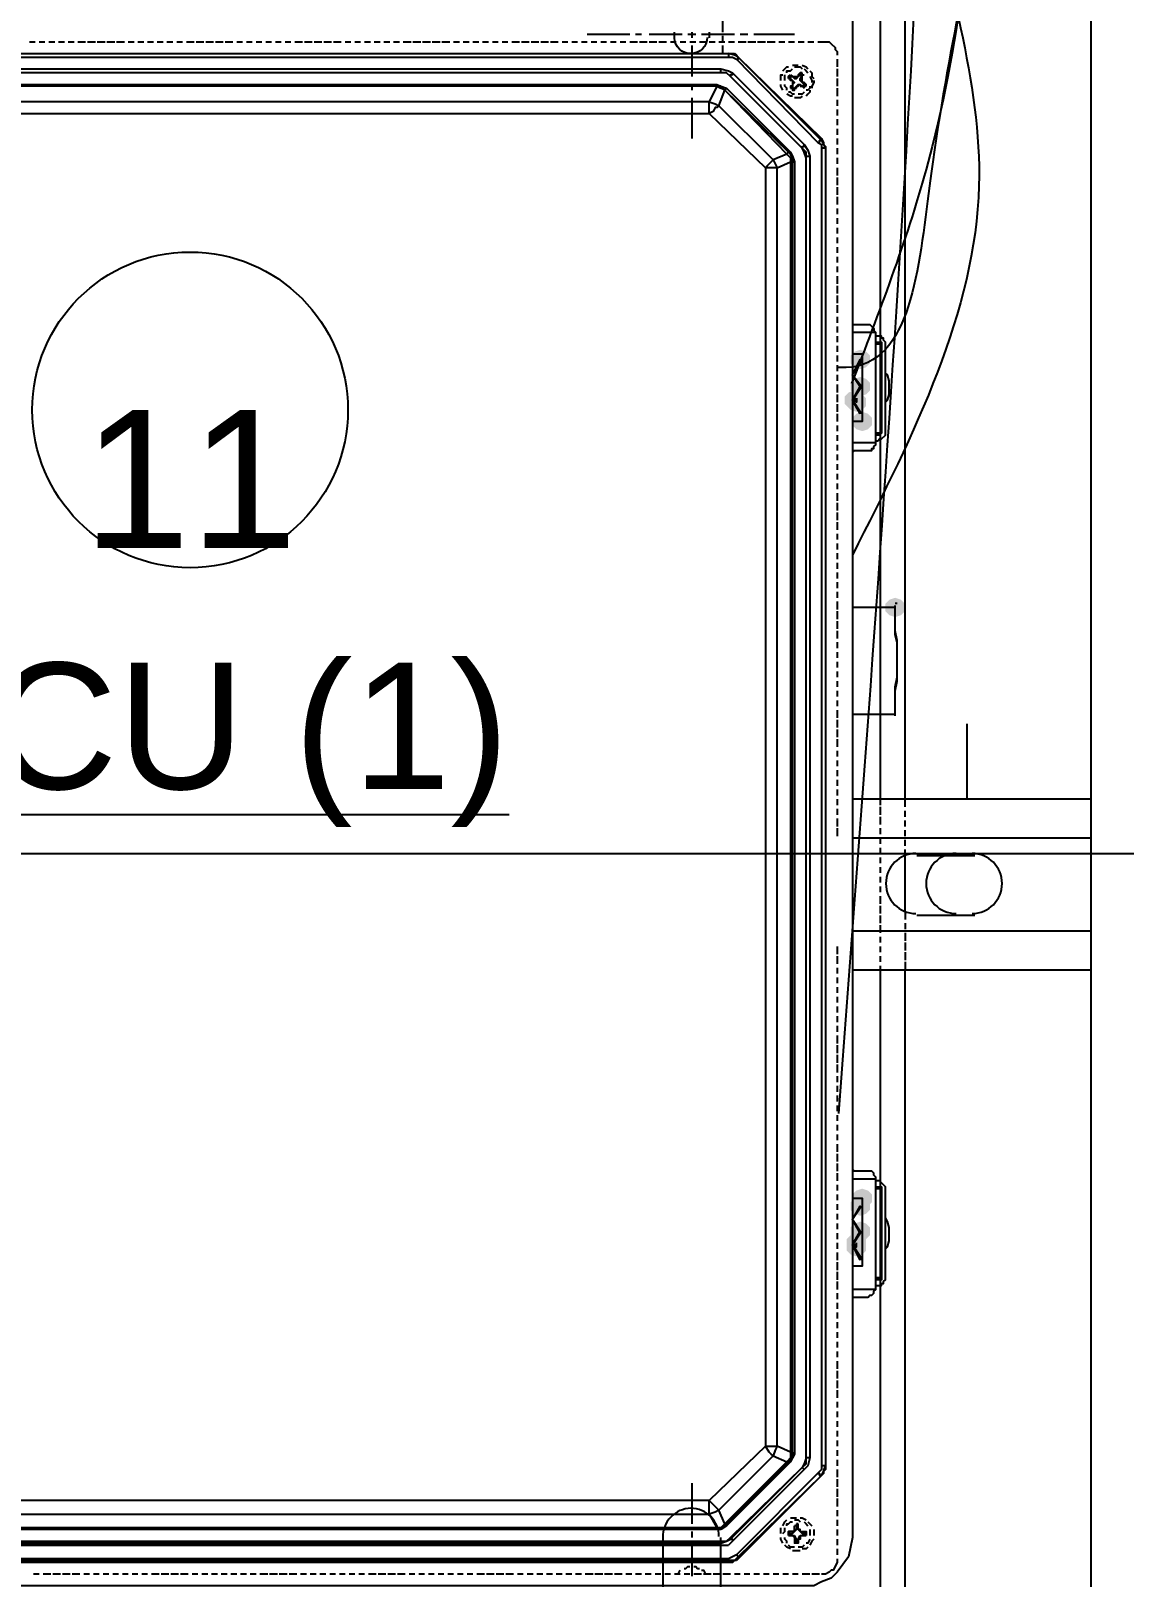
# Model space of a CAD drawing. Header units: feet. Extents: x -18 to 2540, y -48 to 1440.
# Drawn here: x 2079.881 to 2081.386, y 1384.544 to 1386.673 of the extents above; entities that cross this region are included whole.
import ezdxf
from ezdxf.enums import TextEntityAlignment as Align

# ---------------------------------------------------------------- set-up
doc = ezdxf.new("R2018")
doc.units = ezdxf.units.FT
doc.header["$MEASUREMENT"] = 0
for name, color, linetype in [('E-TEXT', 7, 'Continuous'), ('G-ANNO-TEXT', 1, 'Continuous'), ('PDF8_LP_OBJ-Hidden', 7, 'Continuous'), ('PDF8_LP_OBJ-Misc', 7, 'Continuous')]:
    doc.layers.add(name, color=color, linetype=linetype)
doc.styles.add('NEI-A', font='arial.ttf')

# ---------------------------------------------------------------- blocks, each defined once
blk = doc.blocks.new('CIRCTAG')
at = {"color": 0, "linetype": 'ByBlock', "lineweight": -2, "transparency": 16777216}
blk.add_circle((0, 0), 0.125, dxfattribs=at)
at = {"layer": 'E-TEXT', "color": 0, "transparency": 16777216, "style": 'NEI-A'}
blk.add_attdef('TAGNUMBER', text='', height=0.1, dxfattribs=at).set_placement((0, 0), align=Align.MIDDLE_CENTER)
blk = doc.blocks.new('DETAIL_TITLE')
at = {"style": 'NEI-A', "flags": 8}
blk.add_attdef('#', text='', height=0.25, dxfattribs=at).set_placement((0.5922, -0.5109), align=Align.MIDDLE_CENTER)
at = {"lineweight": 30, "flags": 104}
blk.add_attdef('DETAIL_TITLE', text='', height=0.25, dxfattribs=at).set_placement((0.9099, -0.52514), align=Align.BOTTOM_LEFT)
at = {"style": 'NEI-A'}
for tag, p in [('SCALE:', (0.93865, -0.73792)), ('1"_=_', (1.5474, -0.73792))]:
    blk.add_attdef(tag, text='', height=0.1094, dxfattribs=at).set_placement(p, align=Align.BOTTOM_LEFT)

msp = doc.modelspace()

# ---------------------------------------------------------------- hatches: boundary and pattern name
at = {"layer": 'PDF8_LP_OBJ-Misc', "transparency": 33554559}
for points in [[(2081.023101, 1386.233737), (2081.015099, 1386.23107), (2081.009765, 1386.225736), (2081.009765, 1386.215067), (2081.015099, 1386.209733), (2081.023101, 1386.207065), (2081.031102, 1386.209733), (2081.036437, 1386.215067), (2081.036437, 1386.225736), (2081.031102, 1386.23107)], [(2081.015099, 1386.177727), (2081.007098, 1386.175059), (2081.001764, 1386.169725), (2081.001764, 1386.159056), (2081.007098, 1386.153722), (2081.015099, 1386.151055), (2081.023101, 1386.153722), (2081.028435, 1386.159056), (2081.028435, 1386.169725), (2081.023101, 1386.175059)], [(2081.023101, 1386.196397), (2081.015099, 1386.19373), (2081.009765, 1386.188395), (2081.009765, 1386.177727), (2081.015099, 1386.172392), (2081.023101, 1386.169725), (2081.031102, 1386.172392), (2081.036437, 1386.177727), (2081.036437, 1386.188395), (2081.031102, 1386.19373)], [(2081.017767, 1386.175059), (2081.009765, 1386.172392), (2081.004431, 1386.167058), (2081.004431, 1386.156389), (2081.009765, 1386.151055), (2081.017767, 1386.148388), (2081.025768, 1386.151055), (2081.031102, 1386.156389), (2081.031102, 1386.167058), (2081.025768, 1386.172392)], [(2081.025768, 1386.148388), (2081.017767, 1386.145721), (2081.012432, 1386.140386), (2081.012432, 1386.129718), (2081.017767, 1386.124383), (2081.025768, 1386.121716), (2081.033769, 1386.124383), (2081.039104, 1386.129718), (2081.039104, 1386.140386), (2081.033769, 1386.145721)], [(2081.07111, 1385.89234), (2081.063108, 1385.889673), (2081.057774, 1385.884339), (2081.057774, 1385.87367), (2081.063108, 1385.868336), (2081.07111, 1385.865669), (2081.079111, 1385.868336), (2081.084446, 1385.87367), (2081.084446, 1385.884339), (2081.079111, 1385.889673)], [(2081.025768, 1385.078855), (2081.017767, 1385.076188), (2081.012432, 1385.070854), (2081.012432, 1385.060185), (2081.017767, 1385.054851), (2081.025768, 1385.052184), (2081.033769, 1385.054851), (2081.039104, 1385.060185), (2081.039104, 1385.070854), (2081.033769, 1385.076188)], [(2081.023101, 1385.068187), (2081.015099, 1385.06552), (2081.009765, 1385.060185), (2081.009765, 1385.049517), (2081.015099, 1385.044182), (2081.023101, 1385.041515), (2081.031102, 1385.044182), (2081.036437, 1385.049517), (2081.036437, 1385.060185), (2081.031102, 1385.06552)], [(2081.023101, 1385.033514), (2081.015099, 1385.030846), (2081.009765, 1385.025512), (2081.009765, 1385.014844), (2081.015099, 1385.009509), (2081.023101, 1385.006842), (2081.031102, 1385.009509), (2081.036437, 1385.014844), (2081.036437, 1385.025512), (2081.031102, 1385.030846)], [(2081.017767, 1385.017511), (2081.009765, 1385.014844), (2081.004431, 1385.009509), (2081.004431, 1384.998841), (2081.009765, 1384.993506), (2081.017767, 1384.990839), (2081.025768, 1384.993506), (2081.031102, 1384.998841), (2081.031102, 1385.009509), (2081.025768, 1385.014844)], [(2081.017767, 1385.012176), (2081.009765, 1385.009509), (2081.004431, 1385.004175), (2081.004431, 1384.993506), (2081.009765, 1384.988172), (2081.017767, 1384.985505), (2081.025768, 1384.988172), (2081.031102, 1384.993506), (2081.031102, 1385.004175), (2081.025768, 1385.009509)]]:
    msp.add_hatch(color=256, dxfattribs=at).paths.add_polyline_path(points)

# ---------------------------------------------------------------- linework, layer by layer
at = {"color": 1}
for points in [[(2078.82189, 1394.026875), (2078.87662, 1393.847166), (2079.194576, 1393.70392), (2079.752302, 1393.852375), (2080.375182, 1393.993017), (2080.854723, 1393.933114), (2081.162254, 1393.263764), (2081.193833, 1392.580467), (2081.193909, 1391.554427), (2081.18071, 1389.578625), (2081.17407, 1387.539508), (2081.113792, 1386.481976), (2081.011185, 1386.187473)], [(2078.914954, 1394.023798), (2078.96714, 1393.847786), (2079.215024, 1393.776078), (2079.580328, 1393.828229), (2080.056527, 1393.912976), (2080.46097, 1393.965128), (2080.695808, 1393.984685), (2080.89803, 1393.939052), (2081.015449, 1393.776078), (2081.080682, 1393.430572), (2081.119822, 1391.976842), (2081.118463, 1390.35157), (2081.128802, 1387.971109), (2081.191396, 1386.897286), (2081.11837, 1386.459416), (2081.003614, 1386.209205), (2080.992305, 1386.209241)], [(2083.482991, 1394.026875), (2083.428261, 1393.847166), (2083.110305, 1393.70392), (2082.55258, 1393.852375), (2081.929699, 1393.993017), (2081.450159, 1393.933114), (2081.142628, 1393.263764), (2081.111049, 1392.580467), (2081.110973, 1391.554427), (2081.124171, 1389.578625), (2081.130811, 1387.539508), (2080.993059, 1385.182382)], [(2083.389928, 1394.023798), (2083.337741, 1393.847786), (2083.089857, 1393.776078), (2082.724553, 1393.828229), (2082.248354, 1393.912976), (2081.843911, 1393.965128), (2081.609073, 1393.984685), (2081.406852, 1393.939052), (2081.289432, 1393.776078), (2081.2242, 1393.430572), (2081.18506, 1391.976842), (2081.186418, 1390.35157), (2081.176079, 1387.971109), (2081.113485, 1386.897286), (2081.186512, 1386.459416), (2081.012287, 1385.951127)]]:
    msp.add_spline(points, degree=3, dxfattribs=at)
at = {"layer": 'PDF8_LP_OBJ-Hidden', "lineweight": 25}
for p, q in [((2080.932417, 1384.606768), (2080.924416, 1384.606768)), ((2080.937752, 1384.614769), (2080.932417, 1384.614769)), ((2080.932417, 1384.601433), (2080.932417, 1384.590765)), ((2080.935084, 1384.617436), (2080.935084, 1384.609435))]:
    msp.add_line(p, q, dxfattribs=at)
for points in [[(2080.833732, 1386.671152), (2080.833732, 1386.695156), (2080.828398, 1386.700491), (2080.825731, 1386.705825), (2080.820396, 1386.711159), (2080.812395, 1386.713826), (2080.807061, 1386.716494), (2080.793725, 1386.716494)], [(2080.833732, 1386.657816), (2080.833732, 1386.665817)], [(2079.878888, 1386.657816), (2079.886889, 1386.657816)], [(2079.892224, 1386.657816), (2079.900225, 1386.657816)], [(2079.90556, 1386.657816), (2079.913561, 1386.657816)], [(2079.918895, 1386.657816), (2079.926897, 1386.657816)], [(2079.932231, 1386.657816), (2079.940233, 1386.657816)], [(2079.945567, 1386.657816), (2079.956236, 1386.657816)], [(2079.958903, 1386.657816), (2079.969571, 1386.657816)], [(2079.972239, 1386.657816), (2079.982907, 1386.657816)], [(2079.985574, 1386.657816), (2079.996243, 1386.657816)], [(2079.99891, 1386.657816), (2080.009579, 1386.657816)], [(2080.014913, 1386.657816), (2080.022915, 1386.657816)], [(2080.028249, 1386.657816), (2080.036251, 1386.657816)], [(2080.041585, 1386.657816), (2080.049586, 1386.657816)], [(2080.054921, 1386.657816), (2080.062922, 1386.657816)], [(2080.068256, 1386.657816), (2080.076258, 1386.657816)], [(2080.081592, 1386.657816), (2080.089594, 1386.657816)], [(2080.094928, 1386.657816), (2080.105597, 1386.657816)], [(2080.108264, 1386.657816), (2080.118933, 1386.657816)], [(2080.1216, 1386.657816), (2080.132268, 1386.657816)], [(2080.134936, 1386.657816), (2080.145604, 1386.657816)], [(2080.148271, 1386.657816), (2080.15894, 1386.657816)], [(2080.164274, 1386.657816), (2080.172276, 1386.657816)], [(2080.17761, 1386.657816), (2080.185612, 1386.657816)], [(2080.190946, 1386.657816), (2080.198947, 1386.657816)], [(2080.204282, 1386.657816), (2080.212283, 1386.657816)], [(2080.217618, 1386.657816), (2080.225619, 1386.657816)], [(2080.230953, 1386.657816), (2080.238955, 1386.657816)], [(2080.244289, 1386.657816), (2080.254958, 1386.657816)], [(2080.257625, 1386.657816), (2080.268294, 1386.657816)], [(2080.270961, 1386.657816), (2080.28163, 1386.657816)], [(2080.284297, 1386.657816), (2080.294965, 1386.657816)], [(2080.297632, 1386.657816), (2080.308301, 1386.657816)], [(2080.313635, 1386.657816), (2080.321637, 1386.657816)], [(2080.326971, 1386.657816), (2080.334973, 1386.657816)], [(2080.340307, 1386.657816), (2080.348309, 1386.657816)], [(2080.353643, 1386.657816), (2080.361644, 1386.657816)], [(2080.366979, 1386.657816), (2080.37498, 1386.657816)], [(2080.380315, 1386.657816), (2080.388316, 1386.657816)], [(2080.39365, 1386.657816), (2080.404319, 1386.657816)], [(2080.406986, 1386.657816), (2080.417655, 1386.657816)], [(2080.420322, 1386.657816), (2080.430991, 1386.657816)], [(2080.433658, 1386.657816), (2080.444326, 1386.657816)], [(2080.446994, 1386.657816), (2080.457662, 1386.657816)], [(2080.462997, 1386.657816), (2080.470998, 1386.657816)], [(2080.476332, 1386.657816), (2080.484334, 1386.657816)], [(2080.489668, 1386.657816), (2080.49767, 1386.657816)], [(2080.503004, 1386.657816), (2080.511006, 1386.657816)], [(2080.51634, 1386.657816), (2080.524341, 1386.657816)], [(2080.529676, 1386.657816), (2080.537677, 1386.657816)], [(2080.543011, 1386.657816), (2080.55368, 1386.657816)], [(2080.556347, 1386.657816), (2080.567016, 1386.657816)], [(2080.569683, 1386.657816), (2080.580352, 1386.657816)], [(2080.583019, 1386.657816), (2080.593688, 1386.657816)], [(2080.596355, 1386.657816), (2080.607023, 1386.657816)], [(2080.612358, 1386.657816), (2080.620359, 1386.657816)], [(2080.625694, 1386.657816), (2080.633695, 1386.657816)], [(2080.639029, 1386.657816), (2080.647031, 1386.657816)], [(2080.652365, 1386.657816), (2080.660367, 1386.657816)], [(2080.665701, 1386.657816), (2080.673702, 1386.657816)], [(2080.679037, 1386.657816), (2080.687038, 1386.657816)], [(2080.692373, 1386.657816), (2080.700374, 1386.657816)], [(2080.705708, 1386.657816), (2080.716377, 1386.657816)], [(2080.719044, 1386.657816), (2080.729713, 1386.657816)], [(2080.73238, 1386.657816), (2080.743049, 1386.657816)], [(2080.745716, 1386.657816), (2080.756385, 1386.657816)], [(2080.761719, 1386.657816), (2080.76972, 1386.657816)], [(2080.775055, 1386.657816), (2080.783056, 1386.657816)], [(2080.78839, 1386.657816), (2080.796392, 1386.657816)], [(2080.801726, 1386.657816), (2080.809728, 1386.657816)], [(2080.815062, 1386.657816), (2080.823064, 1386.657816)], [(2080.828398, 1386.657816), (2080.836399, 1386.657816)], [(2080.833732, 1386.641813), (2080.833732, 1386.652482)], [(2080.841734, 1386.657816), (2080.849735, 1386.657816)], [(2080.85507, 1386.657816), (2080.865738, 1386.657816)], [(2080.868405, 1386.657816), (2080.879074, 1386.657816)], [(2080.881741, 1386.657816), (2080.89241, 1386.657816)], [(2080.895077, 1386.657816), (2080.905746, 1386.657816)], [(2080.91108, 1386.657816), (2080.919081, 1386.657816)], [(2080.924416, 1386.657816), (2080.932417, 1386.657816)], [(2080.937752, 1386.657816), (2080.945753, 1386.657816)], [(2080.951087, 1386.657816), (2080.959089, 1386.657816)], [(2080.964423, 1386.657816), (2080.980426, 1386.657816), (2080.983093, 1386.655149), (2080.988428, 1386.649814), (2080.988428, 1386.647147), (2080.991095, 1386.64448), (2080.991095, 1386.639146)], [(2080.916414, 1386.617809), (2080.919081, 1386.620476), (2080.921749, 1386.623143), (2080.924416, 1386.623143)], [(2080.92975, 1386.62581), (2080.937752, 1386.62581)], [(2080.932417, 1386.623143), (2080.940419, 1386.623143), (2080.943086, 1386.620476)], [(2080.943086, 1386.62581), (2080.94842, 1386.623143), (2080.951087, 1386.620476)], [(2080.991095, 1386.633811), (2080.991095, 1386.623143)], [(2080.913747, 1386.604473), (2080.913747, 1386.612474), (2080.916414, 1386.612474)], [(2080.919081, 1386.604473), (2080.919081, 1386.612474)], [(2080.921749, 1386.615141), (2080.921749, 1386.617809), (2080.927083, 1386.617809), (2080.92975, 1386.620476)], [(2080.924416, 1386.60714), (2080.924416, 1386.609807), (2080.927083, 1386.612474)], [(2080.924416, 1386.60714), (2080.927083, 1386.60714), (2080.92975, 1386.604473)], [(2080.927083, 1386.612474), (2080.92975, 1386.609807)], [(2080.927083, 1386.609807), (2080.937752, 1386.609807)], [(2080.932417, 1386.601806), (2080.92975, 1386.604473), (2080.927083, 1386.604473), (2080.927083, 1386.609807)], [(2080.92975, 1386.609807), (2080.932417, 1386.60714)], [(2080.92975, 1386.604473), (2080.92975, 1386.591137), (2080.932417, 1386.591137), (2080.932417, 1386.593804), (2080.935084, 1386.596471), (2080.937752, 1386.596471), (2080.937752, 1386.599138)], [(2080.92975, 1386.601806), (2080.932417, 1386.601806), (2080.92975, 1386.599138)], [(2080.932417, 1386.609807), (2080.932417, 1386.60714), (2080.935084, 1386.60714)], [(2080.940419, 1386.615141), (2080.937752, 1386.612474), (2080.937752, 1386.609807), (2080.935084, 1386.60714), (2080.935084, 1386.609807)], [(2080.943086, 1386.615141), (2080.940419, 1386.615141), (2080.940419, 1386.612474), (2080.937752, 1386.609807)], [(2080.943086, 1386.612474), (2080.940419, 1386.60714)], [(2080.940419, 1386.612474), (2080.945753, 1386.612474)], [(2080.940419, 1386.604473), (2080.940419, 1386.60714), (2080.943086, 1386.60714)], [(2080.94842, 1386.599138), (2080.945753, 1386.601806), (2080.943086, 1386.601806), (2080.940419, 1386.604473), (2080.943086, 1386.604473)], [(2080.94842, 1386.596471), (2080.94842, 1386.599138), (2080.945753, 1386.599138), (2080.943086, 1386.601806), (2080.943086, 1386.615141)], [(2080.945753, 1386.620476), (2080.94842, 1386.617809), (2080.951087, 1386.615141)], [(2080.953755, 1386.617809), (2080.956422, 1386.615141), (2080.956422, 1386.609807), (2080.959089, 1386.60714)], [(2080.953755, 1386.609807), (2080.956422, 1386.604473), (2080.956422, 1386.601806)], [(2080.959089, 1386.604473), (2080.959089, 1386.601806), (2080.956422, 1386.596471), (2080.956422, 1386.593804)], [(2080.991095, 1386.620476), (2080.991095, 1386.609807)], [(2080.991095, 1386.60714), (2080.991095, 1386.596471)], [(2080.916414, 1386.591137), (2080.913747, 1386.596471), (2080.913747, 1386.599138)], [(2080.921749, 1386.591137), (2080.921749, 1386.593804), (2080.919081, 1386.596471), (2080.919081, 1386.599138)], [(2080.92975, 1386.583135), (2080.927083, 1386.583135), (2080.921749, 1386.585803)], [(2080.932417, 1386.585803), (2080.92975, 1386.585803), (2080.927083, 1386.58847), (2080.924416, 1386.58847)], [(2080.92975, 1386.596471), (2080.927083, 1386.596471), (2080.927083, 1386.593804)], [(2080.927083, 1386.593804), (2080.935084, 1386.593804)], [(2080.943086, 1386.583135), (2080.940419, 1386.580468), (2080.932417, 1386.580468)], [(2080.935084, 1386.593804), (2080.935084, 1386.596471), (2080.937752, 1386.599138), (2080.940419, 1386.599138), (2080.940419, 1386.596471)], [(2080.945753, 1386.58847), (2080.943086, 1386.585803), (2080.937752, 1386.585803)], [(2080.943086, 1386.596471), (2080.940419, 1386.599138)], [(2080.940419, 1386.596471), (2080.94842, 1386.596471)], [(2080.945753, 1386.599138), (2080.943086, 1386.596471)], [(2080.943086, 1386.596471), (2080.945753, 1386.593804)], [(2080.945753, 1386.593804), (2080.945753, 1386.596471)], [(2080.953755, 1386.596471), (2080.953755, 1386.593804), (2080.951087, 1386.591137), (2080.94842, 1386.591137)], [(2080.953755, 1386.591137), (2080.953755, 1386.58847), (2080.951087, 1386.585803), (2080.94842, 1386.583135)], [(2080.991095, 1386.593804), (2080.991095, 1386.583135)], [(2080.991095, 1386.577801), (2080.991095, 1386.5698)], [(2080.991095, 1386.564465), (2080.991095, 1386.556464)], [(2080.991095, 1386.551129), (2080.991095, 1386.543128)], [(2080.991095, 1386.537794), (2080.991095, 1386.529792)], [(2080.991095, 1386.524458), (2080.991095, 1386.516456)], [(2080.991095, 1386.511122), (2080.991095, 1386.503121)], [(2080.991095, 1386.497786), (2080.991095, 1386.489785)], [(2080.991095, 1386.48445), (2080.991095, 1386.473782)], [(2080.991095, 1386.471115), (2080.991095, 1386.460446)], [(2080.991095, 1386.457779), (2080.991095, 1386.44711)], [(2080.991095, 1386.444443), (2080.991095, 1386.433774)], [(2080.991095, 1386.42844), (2080.991095, 1386.420438)], [(2080.991095, 1386.415104), (2080.991095, 1386.407103)], [(2080.991095, 1386.401768), (2080.991095, 1386.393767)], [(2080.991095, 1386.388432), (2080.991095, 1386.380431)], [(2080.991095, 1386.375097), (2080.991095, 1386.367095)], [(2080.991095, 1386.361761), (2080.991095, 1386.353759)], [(2080.991095, 1386.348425), (2080.991095, 1386.340424)], [(2080.991095, 1386.335089), (2080.991095, 1386.324421)], [(2080.991095, 1386.321753), (2080.991095, 1386.311085)], [(2080.991095, 1386.308418), (2080.991095, 1386.297749)], [(2080.991095, 1386.295082), (2080.991095, 1386.284413)], [(2080.991095, 1386.279079), (2080.991095, 1386.271077)], [(2080.991095, 1386.265743), (2080.991095, 1386.257742)], [(2080.991095, 1386.252407), (2080.991095, 1386.244406)], [(2080.991095, 1386.239071), (2080.991095, 1386.23107)], [(2080.991095, 1386.225736), (2080.991095, 1386.217734)], [(2080.991095, 1386.2124), (2080.991095, 1386.204398)], [(2080.991095, 1386.199064), (2080.991095, 1386.191062)], [(2080.991095, 1386.185728), (2080.991095, 1386.175059)], [(2080.991095, 1386.172392), (2080.991095, 1386.161724)], [(2080.991095, 1386.159056), (2080.991095, 1386.148388)], [(2080.991095, 1386.145721), (2080.991095, 1386.135052)], [(2080.991095, 1386.129718), (2080.991095, 1386.121716)], [(2080.991095, 1386.116382), (2080.991095, 1386.10838)], [(2080.991095, 1386.103046), (2080.991095, 1386.095045)], [(2080.991095, 1386.08971), (2080.991095, 1386.081709)], [(2080.991095, 1386.076374), (2080.991095, 1386.068373)], [(2080.991095, 1386.063039), (2080.991095, 1386.055037)], [(2080.991095, 1386.049703), (2080.991095, 1386.041701)], [(2080.991095, 1386.036367), (2080.991095, 1386.025698)], [(2080.991095, 1386.023031), (2080.991095, 1386.012363)], [(2080.991095, 1386.009695), (2080.991095, 1385.999027)], [(2080.991095, 1385.99636), (2080.991095, 1385.985691)], [(2080.991095, 1385.980357), (2080.991095, 1385.972355)], [(2080.991095, 1385.967021), (2080.991095, 1385.959019)], [(2080.991095, 1385.953685), (2080.991095, 1385.945683)], [(2080.991095, 1385.940349), (2080.991095, 1385.932348)], [(2080.991095, 1385.927013), (2080.991095, 1385.919012)], [(2080.991095, 1385.913677), (2080.991095, 1385.905676)], [(2080.991095, 1385.900342), (2080.991095, 1385.89234)], [(2080.991095, 1385.887006), (2080.991095, 1385.876337)], [(2080.991095, 1385.87367), (2080.991095, 1385.863001)], [(2080.991095, 1385.860334), (2080.991095, 1385.849666)], [(2080.991095, 1385.846998), (2080.991095, 1385.83633)], [(2080.991095, 1385.830995), (2080.991095, 1385.822994)], [(2080.991095, 1385.81766), (2080.991095, 1385.809658)], [(2080.991095, 1385.804324), (2080.991095, 1385.796322)], [(2080.991095, 1385.790988), (2080.991095, 1385.782986)], [(2080.991095, 1385.777652), (2080.991095, 1385.769651)], [(2080.991095, 1385.764316), (2080.991095, 1385.756315)], [(2080.991095, 1385.750981), (2080.991095, 1385.742979)], [(2080.991095, 1385.737645), (2080.991095, 1385.726976)], [(2080.991095, 1385.724309), (2080.991095, 1385.71364)], [(2080.991095, 1385.710973), (2080.991095, 1385.700304)], [(2080.991095, 1385.697637), (2080.991095, 1385.686969)], [(2080.991095, 1385.681634), (2080.991095, 1385.673633)], [(2080.991095, 1385.668298), (2080.991095, 1385.660297)], [(2080.991095, 1385.654963), (2080.991095, 1385.646961)], [(2080.991095, 1385.641627), (2080.991095, 1385.633625)], [(2080.991095, 1385.628291), (2080.991095, 1385.62029)], [(2080.991095, 1385.614955), (2080.991095, 1385.606954)], [(2080.991095, 1385.601619), (2080.991095, 1385.593618)], [(2081.050368, 1385.614955), (2081.050368, 1385.606954)], [(2081.050368, 1385.604287), (2081.050368, 1385.593618)], [(2081.085041, 1385.604287), (2081.085041, 1385.614955)], [(2080.991095, 1385.588284), (2080.991095, 1385.577615)], [(2081.050368, 1385.590951), (2081.050368, 1385.580282)], [(2081.085041, 1385.590951), (2081.085041, 1385.598952)], [(2081.085041, 1385.577615), (2081.085041, 1385.585616)], [(2080.991095, 1385.574948), (2080.991095, 1385.564279)], [(2081.050368, 1385.574948), (2081.050368, 1385.566946)], [(2081.050368, 1385.561612), (2081.050368, 1385.55361)], [(2081.085041, 1385.564279), (2081.085041, 1385.572281)], [(2081.085041, 1385.550943), (2081.085041, 1385.558945)], [(2081.050368, 1385.548276), (2081.050368, 1385.540275)], [(2081.085041, 1385.53494), (2081.085041, 1385.545609)], [(2081.050368, 1385.53494), (2081.050368, 1385.526939)], [(2081.050368, 1385.521604), (2081.050368, 1385.513603)], [(2081.050368, 1385.508269), (2081.050368, 1385.500267)], [(2081.050368, 1385.494933), (2081.050368, 1385.486931)], [(2081.050368, 1385.481597), (2081.050368, 1385.470928)], [(2081.050368, 1385.468261), (2081.050368, 1385.457593)], [(2081.050368, 1385.454925), (2081.050368, 1385.444257)], [(2081.085041, 1385.46026), (2081.085041, 1385.449591)], [(2081.050368, 1385.44159), (2081.050368, 1385.430921)], [(2081.085041, 1385.444257), (2081.085041, 1385.436255)], [(2081.085041, 1385.430921), (2081.085041, 1385.420252)], [(2080.991095, 1385.412251), (2080.991095, 1385.401582)], [(2081.050368, 1385.425587), (2081.050368, 1385.417585)], [(2081.050368, 1385.412251), (2081.050368, 1385.404249)], [(2081.085041, 1385.417585), (2081.085041, 1385.406916)], [(2080.991095, 1385.398915), (2080.991095, 1385.388246)], [(2081.050368, 1385.398915), (2081.050368, 1385.390914)], [(2081.085041, 1385.404249), (2081.085041, 1385.393581)], [(2081.085041, 1385.390914), (2081.085041, 1385.380245)], [(2080.991095, 1385.382912), (2080.991095, 1385.374911)], [(2080.991095, 1385.369576), (2080.991095, 1385.361575)], [(2081.050368, 1385.385579), (2081.050368, 1385.380245)], [(2080.991095, 1385.35624), (2080.991095, 1385.348239)], [(2080.991095, 1385.342905), (2080.991095, 1385.334903)], [(2080.991095, 1385.329569), (2080.991095, 1385.321567)], [(2080.991095, 1385.316233), (2080.991095, 1385.308231)], [(2080.991095, 1385.302897), (2080.991095, 1385.294896)], [(2080.991095, 1385.289561), (2080.991095, 1385.278893)], [(2080.991095, 1385.276225), (2080.991095, 1385.265557)], [(2080.991095, 1385.26289), (2080.991095, 1385.252221)], [(2080.991095, 1385.249554), (2080.991095, 1385.238885)], [(2080.991095, 1385.233551), (2080.991095, 1385.225549)], [(2080.991095, 1385.220215), (2080.991095, 1385.212214)], [(2080.991095, 1385.206879), (2080.991095, 1385.198878)], [(2080.991095, 1385.193543), (2080.991095, 1385.185542)], [(2080.991095, 1385.180208), (2080.991095, 1385.172206)], [(2080.991095, 1385.166872), (2080.991095, 1385.15887)], [(2080.991095, 1385.153536), (2080.991095, 1385.145535)], [(2080.991095, 1385.1402), (2080.991095, 1385.129532)], [(2080.991095, 1385.126864), (2080.991095, 1385.116196)], [(2080.991095, 1385.113529), (2080.991095, 1385.10286)], [(2080.991095, 1385.100193), (2080.991095, 1385.089524)], [(2080.991095, 1385.08419), (2080.991095, 1385.076188)], [(2080.991095, 1385.070854), (2080.991095, 1385.062852)], [(2080.991095, 1385.057518), (2080.991095, 1385.049517)], [(2080.991095, 1385.044182), (2080.991095, 1385.036181)], [(2080.991095, 1385.030846), (2080.991095, 1385.022845)], [(2080.991095, 1385.017511), (2080.991095, 1385.009509)], [(2080.991095, 1385.004175), (2080.991095, 1384.996173)], [(2080.991095, 1384.990839), (2080.991095, 1384.98017)], [(2080.991095, 1384.977503), (2080.991095, 1384.966835)], [(2080.991095, 1384.964167), (2080.991095, 1384.953499)], [(2080.991095, 1384.950832), (2080.991095, 1384.940163)], [(2080.991095, 1384.934829), (2080.991095, 1384.926827)], [(2080.991095, 1384.921493), (2080.991095, 1384.913491)], [(2080.991095, 1384.908157), (2080.991095, 1384.900156)], [(2080.991095, 1384.894821), (2080.991095, 1384.88682)], [(2080.991095, 1384.881485), (2080.991095, 1384.873484)], [(2080.991095, 1384.86815), (2080.991095, 1384.860148)], [(2080.991095, 1384.854814), (2080.991095, 1384.846812)], [(2080.991095, 1384.841478), (2080.991095, 1384.830809)], [(2080.991095, 1384.828142), (2080.991095, 1384.817473)], [(2080.991095, 1384.814806), (2080.991095, 1384.804138)], [(2080.991095, 1384.80147), (2080.991095, 1384.790802)], [(2080.991095, 1384.785467), (2080.991095, 1384.777466)], [(2080.991095, 1384.772132), (2080.991095, 1384.76413)], [(2080.991095, 1384.758796), (2080.991095, 1384.750794)], [(2080.991095, 1384.74546), (2080.991095, 1384.737459)], [(2080.991095, 1384.732124), (2080.991095, 1384.724123)], [(2080.991095, 1384.718788), (2080.991095, 1384.710787)], [(2080.991095, 1384.705453), (2080.991095, 1384.697451)], [(2080.991095, 1384.692117), (2080.991095, 1384.681448)], [(2080.991095, 1384.678781), (2080.991095, 1384.668112)], [(2080.991095, 1384.665445), (2080.991095, 1384.654777)], [(2080.991095, 1384.652109), (2080.991095, 1384.641441)], [(2080.916414, 1384.614769), (2080.919081, 1384.620103), (2080.921749, 1384.622771)], [(2080.927083, 1384.625438), (2080.935084, 1384.625438)], [(2080.932417, 1384.622771), (2080.937752, 1384.622771), (2080.940419, 1384.620103)], [(2080.940419, 1384.625438), (2080.943086, 1384.625438), (2080.94842, 1384.622771)], [(2080.991095, 1384.636106), (2080.991095, 1384.628105)], [(2080.991095, 1384.622771), (2080.991095, 1384.614769)], [(2080.913747, 1384.6041), (2080.913747, 1384.612102)], [(2080.916414, 1384.6041), (2080.919081, 1384.606768), (2080.919081, 1384.612102)], [(2080.921749, 1384.614769), (2080.921749, 1384.617436), (2080.924416, 1384.617436), (2080.927083, 1384.620103), (2080.92975, 1384.620103)], [(2080.924416, 1384.601433), (2080.924416, 1384.606768), (2080.927083, 1384.6041)], [(2080.924416, 1384.601433), (2080.932417, 1384.601433)], [(2080.927083, 1384.601433), (2080.927083, 1384.6041), (2080.92975, 1384.6041)], [(2080.932417, 1384.606768), (2080.92975, 1384.6041), (2080.92975, 1384.606768)], [(2080.932417, 1384.598766), (2080.92975, 1384.601433)], [(2080.932417, 1384.609435), (2080.935084, 1384.609435), (2080.932417, 1384.606768), (2080.932417, 1384.614769)], [(2080.932417, 1384.596099), (2080.935084, 1384.596099), (2080.932417, 1384.601433)], [(2080.940419, 1384.601433), (2080.940419, 1384.596099), (2080.937752, 1384.596099), (2080.937752, 1384.590765), (2080.932417, 1384.590765), (2080.935084, 1384.593432)], [(2080.937752, 1384.617436), (2080.935084, 1384.617436)], [(2080.937752, 1384.609435), (2080.937752, 1384.617436)], [(2080.943086, 1384.606768), (2080.943086, 1384.6041), (2080.940419, 1384.606768), (2080.940419, 1384.609435), (2080.937752, 1384.609435), (2080.940419, 1384.606768), (2080.94842, 1384.606768)], [(2080.937752, 1384.596099), (2080.940419, 1384.601433)], [(2080.940419, 1384.601433), (2080.94842, 1384.601433)], [(2080.943086, 1384.6041), (2080.945753, 1384.6041), (2080.94842, 1384.606768), (2080.94842, 1384.601433)], [(2080.945753, 1384.620103), (2080.94842, 1384.617436), (2080.951087, 1384.614769)], [(2080.945753, 1384.6041), (2080.945753, 1384.601433)], [(2080.951087, 1384.620103), (2080.953755, 1384.617436), (2080.956422, 1384.614769)], [(2080.953755, 1384.609435), (2080.953755, 1384.601433)], [(2080.959089, 1384.609435), (2080.959089, 1384.601433)], [(2080.991095, 1384.609435), (2080.991095, 1384.601433)], [(2080.916414, 1384.590765), (2080.913747, 1384.596099), (2080.913747, 1384.598766)], [(2080.921749, 1384.590765), (2080.921749, 1384.593432), (2080.919081, 1384.596099), (2080.919081, 1384.598766)], [(2080.927083, 1384.582763), (2080.921749, 1384.58543), (2080.919081, 1384.588097)], [(2080.932417, 1384.58543), (2080.927083, 1384.58543), (2080.924416, 1384.588097)], [(2080.940419, 1384.580096), (2080.92975, 1384.580096)], [(2080.937752, 1384.593432), (2080.935084, 1384.593432), (2080.935084, 1384.596099)], [(2080.945753, 1384.588097), (2080.943086, 1384.58543), (2080.937752, 1384.58543)], [(2080.951087, 1384.58543), (2080.94842, 1384.582763), (2080.943086, 1384.582763)], [(2080.953755, 1384.596099), (2080.951087, 1384.590765), (2080.94842, 1384.590765)], [(2080.959089, 1384.596099), (2080.956422, 1384.593432), (2080.953755, 1384.588097)], [(2080.991095, 1384.596099), (2080.991095, 1384.588097)], [(2080.991095, 1384.582763), (2080.991095, 1384.574762)], [(2080.780389, 1384.556091), (2080.783056, 1384.556091), (2080.785723, 1384.558759), (2080.78839, 1384.558759)], [(2080.793725, 1384.558759), (2080.796392, 1384.558759), (2080.799059, 1384.556091), (2080.801726, 1384.556091)], [(2080.991095, 1384.569427), (2080.991095, 1384.564093), (2080.985761, 1384.553424), (2080.983093, 1384.553424), (2080.980426, 1384.550757), (2080.975092, 1384.54809), (2080.969758, 1384.54809)], [(2079.892224, 1384.54809), (2079.884222, 1384.54809)], [(2079.908227, 1384.54809), (2079.897558, 1384.54809)], [(2079.921563, 1384.54809), (2079.910894, 1384.54809)], [(2079.934898, 1384.54809), (2079.92423, 1384.54809)], [(2079.948234, 1384.54809), (2079.937565, 1384.54809)], [(2079.96157, 1384.54809), (2079.953568, 1384.54809)], [(2079.974906, 1384.54809), (2079.966904, 1384.54809)], [(2079.988242, 1384.54809), (2079.98024, 1384.54809)], [(2080.001577, 1384.54809), (2079.993576, 1384.54809)], [(2080.014913, 1384.54809), (2080.006912, 1384.54809)], [(2080.028249, 1384.54809), (2080.020248, 1384.54809)], [(2080.041585, 1384.54809), (2080.033583, 1384.54809)], [(2080.057588, 1384.54809), (2080.046919, 1384.54809)], [(2080.070924, 1384.54809), (2080.060255, 1384.54809)], [(2080.084259, 1384.54809), (2080.073591, 1384.54809)], [(2080.097595, 1384.54809), (2080.086927, 1384.54809)], [(2080.110931, 1384.54809), (2080.10293, 1384.54809)], [(2080.124267, 1384.54809), (2080.116265, 1384.54809)], [(2080.137603, 1384.54809), (2080.129601, 1384.54809)], [(2080.150939, 1384.54809), (2080.142937, 1384.54809)], [(2080.164274, 1384.54809), (2080.156273, 1384.54809)], [(2080.17761, 1384.54809), (2080.169609, 1384.54809)], [(2080.190946, 1384.54809), (2080.182944, 1384.54809)], [(2080.206949, 1384.54809), (2080.19628, 1384.54809)], [(2080.220285, 1384.54809), (2080.209616, 1384.54809)], [(2080.233621, 1384.54809), (2080.222952, 1384.54809)], [(2080.246956, 1384.54809), (2080.236288, 1384.54809)], [(2080.260292, 1384.54809), (2080.252291, 1384.54809)], [(2080.273628, 1384.54809), (2080.265627, 1384.54809)], [(2080.286964, 1384.54809), (2080.278962, 1384.54809)], [(2080.3003, 1384.54809), (2080.292298, 1384.54809)], [(2080.313635, 1384.54809), (2080.305634, 1384.54809)], [(2080.326971, 1384.54809), (2080.31897, 1384.54809)], [(2080.340307, 1384.54809), (2080.332306, 1384.54809)], [(2080.35631, 1384.54809), (2080.345641, 1384.54809)], [(2080.369646, 1384.54809), (2080.358977, 1384.54809)], [(2080.382982, 1384.54809), (2080.372313, 1384.54809)], [(2080.396318, 1384.54809), (2080.385649, 1384.54809)], [(2080.409653, 1384.54809), (2080.401652, 1384.54809)], [(2080.422989, 1384.54809), (2080.414988, 1384.54809)], [(2080.436325, 1384.54809), (2080.428323, 1384.54809)], [(2080.449661, 1384.54809), (2080.441659, 1384.54809)], [(2080.462997, 1384.54809), (2080.454995, 1384.54809)], [(2080.476332, 1384.54809), (2080.468331, 1384.54809)], [(2080.489668, 1384.54809), (2080.481667, 1384.54809)], [(2080.505671, 1384.54809), (2080.495003, 1384.54809)], [(2080.519007, 1384.54809), (2080.508338, 1384.54809)], [(2080.532343, 1384.54809), (2080.521674, 1384.54809)], [(2080.545679, 1384.54809), (2080.53501, 1384.54809)], [(2080.559014, 1384.54809), (2080.551013, 1384.54809)], [(2080.57235, 1384.54809), (2080.564349, 1384.54809)], [(2080.585686, 1384.54809), (2080.577685, 1384.54809)], [(2080.599022, 1384.54809), (2080.59102, 1384.54809)], [(2080.612358, 1384.54809), (2080.604356, 1384.54809)], [(2080.625694, 1384.54809), (2080.617692, 1384.54809)], [(2080.639029, 1384.54809), (2080.631028, 1384.54809)], [(2080.655032, 1384.54809), (2080.644364, 1384.54809)], [(2080.668368, 1384.54809), (2080.6577, 1384.54809)], [(2080.681704, 1384.54809), (2080.671035, 1384.54809)], [(2080.69504, 1384.54809), (2080.684371, 1384.54809)], [(2080.708376, 1384.54809), (2080.700374, 1384.54809)], [(2080.721711, 1384.54809), (2080.71371, 1384.54809)], [(2080.735047, 1384.54809), (2080.727046, 1384.54809)], [(2080.748383, 1384.54809), (2080.740382, 1384.54809)], [(2080.761719, 1384.54809), (2080.753717, 1384.54809)], [(2080.775055, 1384.54809), (2080.767053, 1384.54809)], [(2080.772388, 1384.54809), (2080.775055, 1384.553424)], [(2080.78839, 1384.54809), (2080.780389, 1384.54809)], [(2080.804393, 1384.54809), (2080.793725, 1384.54809)], [(2080.804393, 1384.553424), (2080.807061, 1384.553424), (2080.809728, 1384.54809)], [(2080.817729, 1384.54809), (2080.807061, 1384.54809)], [(2080.831065, 1384.54809), (2080.820396, 1384.54809)], [(2080.844401, 1384.54809), (2080.833732, 1384.54809)], [(2080.857737, 1384.54809), (2080.849735, 1384.54809)], [(2080.871073, 1384.54809), (2080.863071, 1384.54809)], [(2080.884408, 1384.54809), (2080.876407, 1384.54809)], [(2080.897744, 1384.54809), (2080.889743, 1384.54809)], [(2080.91108, 1384.54809), (2080.903079, 1384.54809)], [(2080.924416, 1384.54809), (2080.916414, 1384.54809)], [(2080.937752, 1384.54809), (2080.92975, 1384.54809)], [(2080.953755, 1384.54809), (2080.943086, 1384.54809)], [(2080.96709, 1384.54809), (2080.956422, 1384.54809)]]:
    msp.add_lwpolyline(points, dxfattribs=at)
at = {"layer": 'PDF8_LP_OBJ-Misc', "lineweight": 25}
for p, q in [((2079.281443, 1386.641813), (2080.849735, 1386.641813)), ((2080.839067, 1386.615141), (2079.292112, 1386.615141)), ((2081.023101, 1386.185728), (2081.023101, 1386.180394)), ((2081.07111, 1385.729643), (2081.07111, 1385.769651)), ((2080.921749, 1384.702785), (2080.927083, 1384.702785))]:
    msp.add_line(p, q, dxfattribs=at)
for points in [[(2081.050368, 1388.511494), (2081.050368, 1385.614955)], [(2081.050368, 1385.380245), (2081.050368, 1377.504112), (2081.341089, 1377.504112), (2081.341089, 1388.511494)], [(2081.085041, 1385.614955), (2081.085041, 1388.276784)], [(2081.012432, 1386.740498), (2081.012432, 1384.598766), (2081.007098, 1384.572094), (2080.991095, 1384.550757), (2080.983093, 1384.542756), (2080.969758, 1384.537421), (2080.959089, 1384.532087), (2079.17209, 1384.532087), (2079.161421, 1384.537421), (2079.148085, 1384.542756), (2079.140084, 1384.550757), (2079.132082, 1384.561426), (2079.124081, 1384.572094), (2079.124081, 1384.577429)], [(2080.647031, 1386.668485), (2080.705708, 1386.668485)], [(2080.71371, 1386.668485), (2080.721711, 1386.668485)], [(2080.73238, 1386.668485), (2080.777722, 1386.668485)], [(2080.785723, 1386.668485), (2080.796392, 1386.668485)], [(2080.791058, 1386.671152), (2080.791058, 1386.66315)], [(2080.804393, 1386.668485), (2080.849735, 1386.668485)], [(2080.815062, 1386.671152), (2080.815062, 1386.66315)], [(2080.857737, 1386.668485), (2080.868405, 1386.668485)], [(2080.876407, 1386.668485), (2080.932417, 1386.668485)], [(2080.791058, 1386.652482), (2080.791058, 1386.609807)], [(2079.161421, 1386.511122), (2079.164088, 1386.516456), (2079.166755, 1386.519123), (2079.278776, 1386.633811), (2079.284111, 1386.636479), (2080.847068, 1386.636479), (2080.852402, 1386.633811), (2080.85507, 1386.633811), (2080.85507, 1386.636479), (2080.849735, 1386.639146), (2080.841734, 1386.641813)], [(2080.841734, 1386.641813), (2080.841734, 1386.636479)], [(2080.849735, 1386.641813), (2080.852402, 1386.639146), (2080.85507, 1386.636479)], [(2079.300114, 1384.590765), (2079.292112, 1384.593432), (2079.286778, 1384.596099), (2079.284111, 1384.596099), (2079.284111, 1384.593432), (2079.180091, 1384.697451), (2079.177424, 1384.70812), (2079.177424, 1386.500453), (2079.180091, 1386.508455), (2079.185426, 1386.516456), (2079.284111, 1386.615141), (2079.289445, 1386.617809), (2079.300114, 1386.620476), (2080.831065, 1386.620476)], [(2080.831065, 1386.615141), (2080.831065, 1386.620476), (2080.841734, 1386.617809), (2080.847068, 1386.615141)], [(2080.844401, 1386.609807), (2080.839067, 1386.615141)], [(2080.94842, 1384.70812), (2080.945753, 1384.700118), (2080.943086, 1384.694784), (2080.94842, 1384.700118), (2080.94842, 1386.505788), (2080.943086, 1386.511122), (2080.943086, 1386.513789), (2080.945753, 1386.513789), (2080.945753, 1386.516456), (2080.847068, 1386.615141), (2080.847068, 1386.612474), (2080.844401, 1386.612474), (2080.844401, 1386.609807)], [(2080.943086, 1386.511122), (2080.844401, 1386.609807)], [(2080.836399, 1386.591137), (2080.831065, 1386.593804), (2080.831065, 1386.596471), (2079.300114, 1386.596471), (2079.294779, 1386.591137), (2079.300114, 1386.593804), (2079.308115, 1386.596471), (2079.305448, 1386.599138), (2080.825731, 1386.599138), (2080.825731, 1386.596471), (2080.831065, 1386.593804)], [(2080.825731, 1386.596471), (2080.815062, 1386.575134), (2079.316116, 1386.575134), (2079.308115, 1386.596471)], [(2080.791058, 1386.599138), (2080.791058, 1386.591137)], [(2080.791058, 1386.580468), (2080.791058, 1386.524458)], [(2080.825731, 1386.599138), (2080.831065, 1386.596471), (2080.839067, 1386.593804)], [(2080.945753, 1386.516456), (2080.951087, 1386.508455), (2080.953755, 1386.500453)], [(2080.964423, 1386.519123), (2080.96709, 1386.519123), (2080.96709, 1386.521791), (2080.969758, 1386.521791), (2080.975092, 1386.511122), (2080.969758, 1386.511122)], [(2080.969758, 1386.524458), (2080.972425, 1386.519123), (2080.972425, 1386.516456), (2080.975092, 1386.513789), (2080.975092, 1384.692117), (2080.972425, 1384.68945), (2080.972425, 1384.686782), (2080.969758, 1384.684115)], [(2080.92975, 1386.497786), (2080.927083, 1386.503121), (2080.924416, 1386.505788), (2080.921749, 1386.503121), (2080.927083, 1386.497786)], [(2080.927083, 1386.497786), (2080.927083, 1384.70812), (2080.921749, 1384.702785)], [(2080.924416, 1384.702785), (2080.927083, 1384.705453), (2080.92975, 1384.70812), (2080.92975, 1386.497786)], [(2080.927083, 1386.505788), (2080.92975, 1386.500453), (2080.932417, 1386.492452)], [(2080.94842, 1386.497786), (2080.945753, 1386.505788), (2080.943086, 1386.511122)], [(2080.94842, 1386.500453), (2080.953755, 1386.500453), (2080.953755, 1384.70812), (2080.94842, 1384.70812), (2080.94842, 1386.497786)], [(2080.927083, 1384.716121), (2080.908413, 1384.724123), (2080.908413, 1386.48445), (2080.927083, 1386.492452)], [(2080.927083, 1386.492452), (2080.932417, 1386.492452)], [(2080.932417, 1386.492452), (2080.932417, 1384.713454), (2080.92975, 1384.716121)], [(2081.012432, 1386.26841), (2081.036437, 1386.26841), (2081.039104, 1386.265743), (2081.041771, 1386.263076), (2081.041771, 1386.260409), (2081.044438, 1386.257742)], [(2081.012432, 1386.095045), (2081.039104, 1386.095045), (2081.039104, 1386.097712), (2081.041771, 1386.097712), (2081.041771, 1386.100379), (2081.044438, 1386.103046), (2081.044438, 1386.257742), (2081.012432, 1386.257742)], [(2081.044438, 1386.10838), (2081.047105, 1386.10838), (2081.049772, 1386.111048), (2081.05244, 1386.111048), (2081.057774, 1386.116382), (2081.057774, 1386.244406), (2081.055107, 1386.247073), (2081.055107, 1386.24974), (2081.05244, 1386.24974), (2081.05244, 1386.252407), (2081.044438, 1386.252407)], [(2081.044438, 1386.244406), (2081.05244, 1386.244406), (2081.05244, 1386.119049), (2081.049772, 1386.116382), (2081.044438, 1386.116382)], [(2081.044438, 1386.241739), (2081.05244, 1386.241739)], [(2081.012432, 1386.228403), (2081.025768, 1386.228403), (2081.025768, 1386.135052), (2081.012432, 1386.135052)], [(2081.012432, 1386.199064), (2081.023101, 1386.220401), (2081.023101, 1386.215067), (2081.012432, 1386.199064), (2081.023101, 1386.185728)], [(2081.023101, 1386.183061), (2081.012432, 1386.199064)], [(2081.057774, 1386.161724), (2081.060441, 1386.164391), (2081.063108, 1386.172392), (2081.063108, 1386.191062), (2081.060441, 1386.199064), (2081.057774, 1386.201731)], [(2081.023101, 1386.145721), (2081.012432, 1386.164391), (2081.023101, 1386.183061)], [(2081.023101, 1386.180394), (2081.012432, 1386.164391), (2081.023101, 1386.148388)], [(2081.023101, 1386.148388), (2081.023101, 1386.145721)], [(2081.05244, 1386.119049), (2081.044438, 1386.119049)], [(2081.044438, 1386.105713), (2081.012432, 1386.105713)], [(2081.012432, 1386.092377), (2081.015099, 1386.095045)], [(2081.07111, 1385.879004), (2081.012432, 1385.879004)], [(2081.073777, 1385.884339), (2081.07111, 1385.884339)], [(2081.073777, 1385.830995), (2081.07111, 1385.841664), (2081.07111, 1385.881672)], [(2081.07111, 1385.764316), (2081.073777, 1385.777652), (2081.073777, 1385.833663), (2081.07111, 1385.846998)], [(2081.07111, 1385.769651), (2081.073777, 1385.782986)], [(2081.012432, 1385.73231), (2081.07111, 1385.73231)], [(2081.169795, 1385.718975), (2081.169795, 1385.614955)], [(2081.341089, 1385.614955), (2081.012432, 1385.614955)], [(2081.012432, 1385.561612), (2081.341089, 1385.561612)], [(2081.101044, 1385.537607), (2081.181059, 1385.537607)], [(2081.085041, 1385.46026), (2081.085041, 1385.53494)], [(2081.181059, 1385.454925), (2081.101044, 1385.454925)], [(2081.012432, 1385.433588), (2081.341089, 1385.433588)], [(2081.012432, 1385.380245), (2081.341089, 1385.380245)], [(2081.085041, 1382.718416), (2081.085041, 1385.380245)], [(2081.015099, 1385.10286), (2081.012432, 1385.105527)], [(2081.012432, 1384.929494), (2081.033769, 1384.929494), (2081.036437, 1384.932161), (2081.039104, 1384.932161), (2081.041771, 1384.934829), (2081.041771, 1384.937496), (2081.044438, 1384.940163), (2081.044438, 1385.094858), (2081.041771, 1385.097526), (2081.041771, 1385.100193), (2081.039104, 1385.10286), (2081.012432, 1385.10286)], [(2081.012432, 1385.092191), (2081.044438, 1385.092191)], [(2081.044438, 1384.945497), (2081.05244, 1384.945497), (2081.05244, 1384.948164), (2081.055107, 1384.948164), (2081.055107, 1384.950832), (2081.057774, 1384.953499), (2081.057774, 1385.081523), (2081.055107, 1385.08419), (2081.05244, 1385.086857), (2081.049772, 1385.089524), (2081.044438, 1385.089524)], [(2081.044438, 1385.081523), (2081.05244, 1385.081523), (2081.05244, 1384.953499), (2081.044438, 1384.953499)], [(2081.044438, 1385.078855), (2081.05244, 1385.078855)], [(2081.012432, 1385.06552), (2081.025768, 1385.06552), (2081.025768, 1384.972169), (2081.012432, 1384.972169)], [(2081.023101, 1385.020178), (2081.023101, 1385.017511), (2081.012432, 1385.036181), (2081.023101, 1385.054851), (2081.023101, 1385.052184)], [(2081.023101, 1385.052184), (2081.012432, 1385.036181)], [(2081.023101, 1384.98017), (2081.012432, 1385.001508), (2081.023101, 1385.020178), (2081.012432, 1385.036181)], [(2081.057774, 1384.996173), (2081.060441, 1384.998841), (2081.063108, 1385.006842), (2081.063108, 1385.025512), (2081.060441, 1385.033514), (2081.057774, 1385.038848)], [(2081.023101, 1385.017511), (2081.012432, 1385.001508), (2081.023101, 1384.985505), (2081.023101, 1384.98017)], [(2081.017767, 1385.001508), (2081.015099, 1385.001508), (2081.015099, 1384.998841), (2081.017767, 1384.998841), (2081.017767, 1385.004175)], [(2081.05244, 1384.956166), (2081.044438, 1384.956166)], [(2081.044438, 1384.940163), (2081.012432, 1384.940163)], [(2080.92975, 1384.716121), (2080.927083, 1384.716121)], [(2080.932417, 1384.713454), (2080.92975, 1384.70812), (2080.927083, 1384.702785)], [(2080.953755, 1384.70812), (2080.951087, 1384.697451), (2080.945753, 1384.692117)], [(2080.927083, 1384.702785), (2080.839067, 1384.614769), (2080.836399, 1384.614769), (2080.924416, 1384.702785)], [(2080.943086, 1384.694784), (2080.945753, 1384.692117), (2080.847068, 1384.593432), (2080.841734, 1384.588097)], [(2080.964423, 1384.686782), (2080.96709, 1384.686782), (2080.96709, 1384.684115), (2080.969758, 1384.684115), (2080.972425, 1384.68945), (2080.975092, 1384.697451), (2080.969758, 1384.697451)], [(2080.791058, 1384.673447), (2080.791058, 1384.617436)], [(2079.308115, 1384.612102), (2079.316116, 1384.630772), (2080.815062, 1384.630772), (2080.825731, 1384.612102)], [(2080.833732, 1384.612102), (2079.297446, 1384.612102), (2079.294779, 1384.614769), (2079.294779, 1384.617436), (2079.300114, 1384.612102)], [(2080.831065, 1384.609435), (2079.300114, 1384.609435), (2079.294779, 1384.614769)], [(2080.791058, 1384.606768), (2080.791058, 1384.598766)], [(2080.825731, 1384.612102), (2080.825731, 1384.609435)], [(2080.828398, 1384.609435), (2080.831065, 1384.612102)], [(2080.833732, 1384.612102), (2080.836399, 1384.614769), (2080.836399, 1384.617436), (2080.831065, 1384.612102)], [(2080.839067, 1384.614769), (2080.831065, 1384.609435)], [(2079.284111, 1384.593432), (2079.289445, 1384.588097), (2080.841734, 1384.588097)], [(2079.286778, 1384.598766), (2079.292112, 1384.593432), (2080.839067, 1384.593432)], [(2079.300114, 1384.590765), (2080.831065, 1384.590765), (2080.839067, 1384.593432), (2080.844401, 1384.596099), (2080.847068, 1384.596099), (2080.847068, 1384.593432)], [(2080.791058, 1384.590765), (2080.791058, 1384.545423)], [(2080.831065, 1384.521418), (2080.831065, 1384.598766)], [(2080.839067, 1384.593432), (2080.844401, 1384.598766)], [(2080.852402, 1384.56676), (2079.278776, 1384.56676), (2079.276109, 1384.569427)], [(2080.849735, 1384.56676), (2080.847068, 1384.564093), (2079.284111, 1384.564093), (2079.281443, 1384.56676)], [(2080.841734, 1384.569427), (2080.841734, 1384.564093)], [(2080.849735, 1384.56676), (2080.85507, 1384.572094), (2080.852402, 1384.574762)], [(2080.85507, 1384.569427), (2080.852402, 1384.56676)]]:
    msp.add_lwpolyline(points, dxfattribs=at)
for points in [[(2080.812386, 1386.66383, -0.97155055), (2080.767053, 1386.66315), (2080.767053, 1386.671152)], [(2080.828398, 1384.6001, 0.41421362), (2080.789724, 1384.638774, 0.41421362), (2080.75105, 1384.598766), (2080.75105, 1384.521418, 0.41421362), (2080.789724, 1384.484078, 0.41421362), (2080.828398, 1384.522752)]]:
    msp.add_lwpolyline(points, format="xyb", dxfattribs=at)
for points in [[(2080.969758, 1386.521791), (2080.85507, 1386.636479), (2080.969758, 1386.524458)], [(2080.903079, 1386.495119), (2080.828398, 1386.5698), (2080.836399, 1386.591137), (2080.921749, 1386.503121)], [(2080.924416, 1386.505788), (2080.836399, 1386.591137), (2080.839067, 1386.593804), (2080.927083, 1386.505788)], [(2079.316116, 1386.559131), (2080.815062, 1386.559131), (2080.815062, 1386.575134), (2080.823064, 1386.572467), (2080.828398, 1386.5698), (2080.825731, 1386.567132), (2080.823064, 1386.567132), (2080.820396, 1386.561798), (2080.815062, 1386.559131), (2080.89241, 1386.48445), (2080.89241, 1384.724123), (2080.815062, 1384.649442), (2080.820396, 1384.644108), (2080.825731, 1384.638774), (2080.828398, 1384.636106), (2080.823064, 1384.633439), (2080.815062, 1384.630772), (2080.815062, 1384.649442), (2079.316116, 1384.649442), (2079.241436, 1384.724123), (2079.241436, 1386.48445)], [(2080.908413, 1386.48445), (2080.89241, 1386.48445), (2080.895077, 1386.487118), (2080.900411, 1386.492452), (2080.903079, 1386.495119), (2080.905746, 1386.489785)], [(2081.017767, 1386.167058), (2081.017767, 1386.161724), (2081.015099, 1386.164391)], [(2080.828398, 1384.636106), (2080.903079, 1384.710787), (2080.921749, 1384.702785), (2080.836399, 1384.617436)], [(2080.908413, 1384.724123), (2080.905746, 1384.718788), (2080.903079, 1384.710787), (2080.900411, 1384.713454), (2080.897744, 1384.716121), (2080.89241, 1384.724123)], [(2080.844401, 1384.596099), (2080.943086, 1384.694784), (2080.844401, 1384.598766)], [(2080.85507, 1384.572094), (2080.969758, 1384.684115), (2080.85507, 1384.569427)]]:
    msp.add_lwpolyline(points, close=True, dxfattribs=at)
for centre, start, end in [((2081.099711, 1385.498934), 90.208761, 269.791239), ((2081.155125, 1385.498934), 90.208761, 269.791239), ((2081.177059, 1385.498934), 270.208761, 89.791239)]:
    msp.add_arc(centre, 0.041341, start, end, dxfattribs=at)

# ---------------------------------------------------------------- block references
at = {"layer": 'G-ANNO-TEXT'}
ref = msp.add_blockref('CIRCTAG', (2080.100098, 1386.150998), dxfattribs=dict(at, xscale=1.73868537655237, yscale=1.73868537655237, zscale=1.73868537655237))
ref.add_attrib('TAGNUMBER', '11', dxfattribs={"layer": 'E-TEXT', "color": 0, "transparency": 16777216, "height": 0.1902122, "style": 'NEI-A'}).set_placement((2080.100098, 1386.150998), align=Align.TOP_CENTER)

# ---------------------------------------------------------------- next in the draw order: texts
at = {"layer": 'G-ANNO-TEXT', "linetype": 'Continuous', "insert": (2080.094473, 1385.689692), "char_height": 0.17385636, "attachment_point": 5, "style": 'NEI-A', "bg_fill": 3, "box_fill_scale": 1.5, "bg_fill_color": 256, "bg_fill_transparency": 0}
msp.add_mtext_dynamic_manual_height_columns('{\\LNCU (1)}', width=1.06741437, gutter_width=0.014865, heights=[0], dxfattribs=at)

# ---------------------------------------------------------------- next in the draw order: linework, layer by layer
at = {"layer": 'PDF8_LP_OBJ-Misc', "lineweight": 25}
msp.add_lwpolyline([(2080.852402, 1386.633811), (2080.964423, 1386.519123), (2080.969758, 1386.516456), (2080.969758, 1384.692117), (2080.852402, 1384.574762), (2080.847068, 1384.572094), (2080.841734, 1384.569427), (2079.289445, 1384.569427), (2079.284111, 1384.572094), (2079.278776, 1384.574762), (2079.166755, 1384.686782), (2079.161421, 1384.697451), (2079.161421, 1386.511122), (2079.158754, 1386.511122), (2079.158754, 1386.519123)], dxfattribs=at)

# ---------------------------------------------------------------- next in the draw order: block references
at = {"layer": 'G-ANNO-TEXT'}
ref = msp.add_blockref('DETAIL_TITLE', (2007.117623, 1398.740013), dxfattribs=dict(at, xscale=2.26283738676726, yscale=2.26283738676726, zscale=2.26283738676726))
lines = msp.add_mtext('{\\LSCADA RACK DETAIL (PLAN VIEW)}', dxfattribs={"layer": '0', "insert": (2009.176571, 1398.230562), "char_height": 10.57518883, "attachment_point": 1})
ref.add_attrib('DETAIL_TITLE', '', (2009.176571, 1398.230562)).embed_mtext(lines)

doc.saveas('drawing.dxf')
